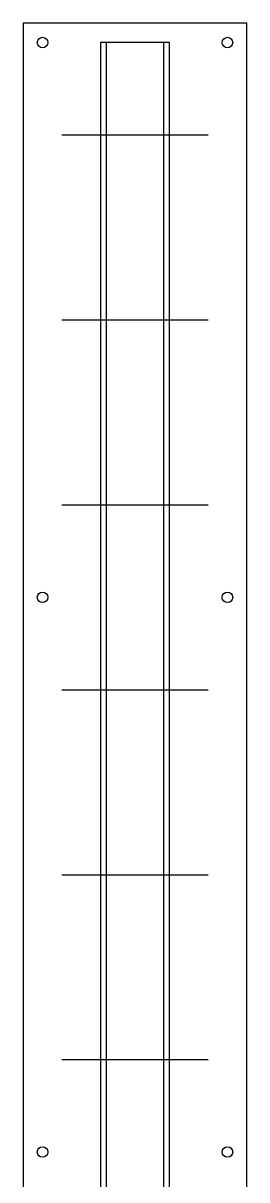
# Model space of a CAD drawing. Extents: x -4 to 37, y -4 to 403.
# Drawn here: x -3.5 to 36.8, y 195 to 403.5 of the extents above; entities that cross this region are included whole.
import ezdxf

# ---------------------------------------------------------------- set-up
doc = ezdxf.new("R2010")
doc.units = 0
for name, color, linetype in [('BORDER', 7, 'CONTINUOUS'), ('LED_STRIP10', 4, 'CONTINUOUS'), ('LED_STRIP12', 4, 'CONTINUOUS'), ('SCREWS-BORDER', 3, 'CONTINUOUS')]:
    doc.layers.add(name, color=color, linetype=linetype)

msp = doc.modelspace()

# ---------------------------------------------------------------- linework, layer by layer
at = {"layer": 'BORDER'}
for p, q in [((36.83, 403.46), (-3.5, 403.46)), ((-3.5, 403.46), (-3.5, -3.5)), ((36.83, -3.5), (36.83, 403.46))]:
    msp.add_line(p, q, dxfattribs=at)
at = {"layer": 'LED_STRIP10'}
for p, q in [((21.87, 399.96), (11.47, 399.96)), ((11.47, 399.96), (11.47, 99.99)), ((21.87, 99.99), (21.87, 399.96)), ((3.5, 383.3), (29.83, 383.3)), ((3.5, 349.96), (29.83, 349.96)), ((3.5, 316.63), (29.83, 316.63)), ((3.5, 283.31), (29.83, 283.31)), ((3.5, 249.97), (29.83, 249.97)), ((3.5, 216.65), (29.83, 216.65))]:
    msp.add_line(p, q, dxfattribs=at)
at = {"layer": 'LED_STRIP12'}
for p, q in [((22.87, 399.96), (10.47, 399.96)), ((10.47, 399.96), (10.47, 99.99)), ((22.87, 99.99), (22.87, 399.96))]:
    msp.add_line(p, q, dxfattribs=at)
at = {"layer": 'SCREWS-BORDER'}
for centre in [(0, 399.96), (33.33, 399.96), (0, 299.97), (33.33, 299.97), (0, 199.98), (33.33, 199.98)]:
    msp.add_circle(centre, 0.95, dxfattribs=at)

doc.saveas('drawing.dxf')
